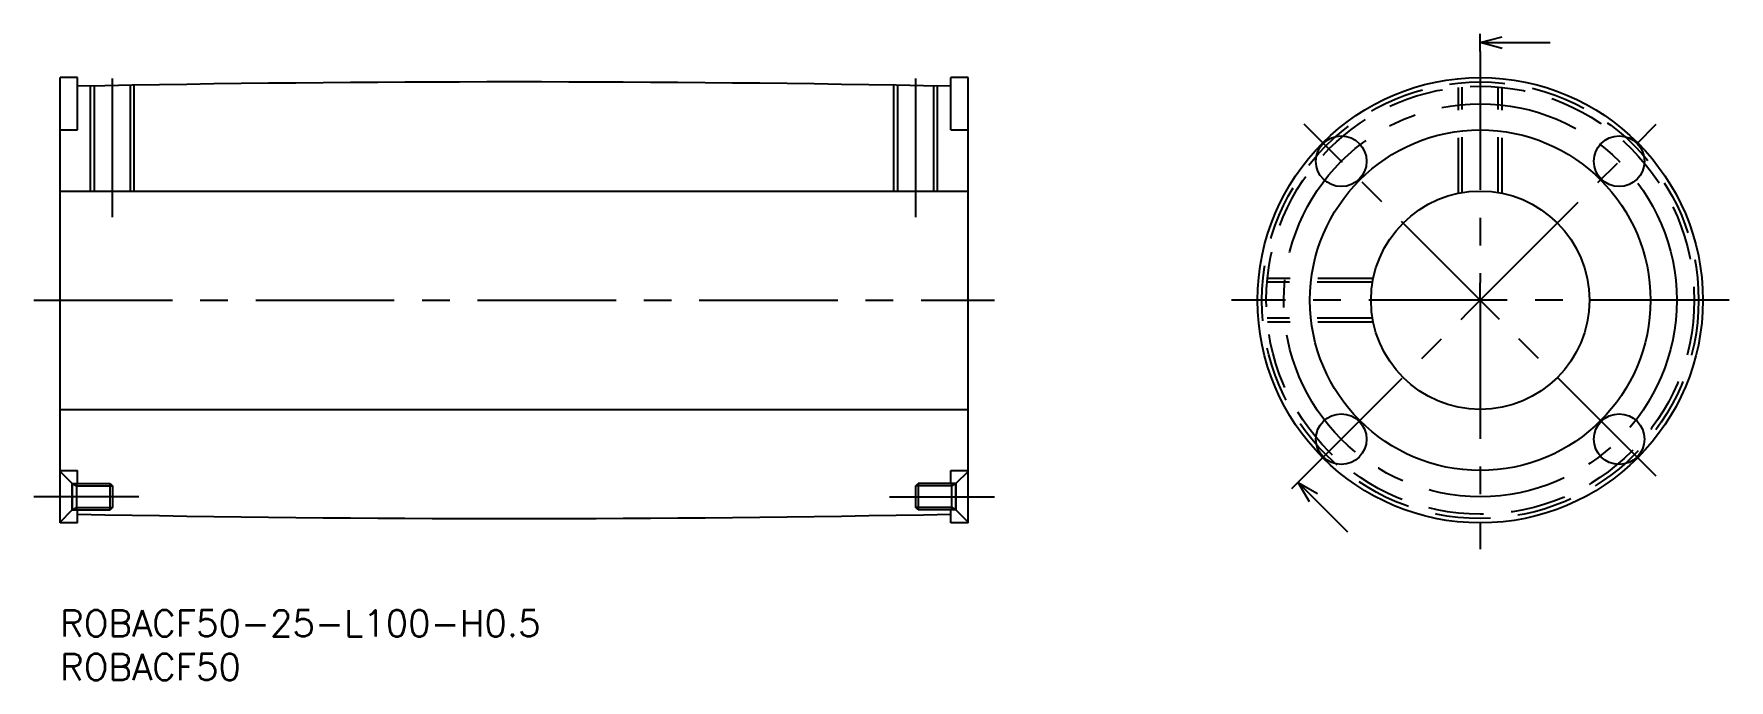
# Model space of a CAD drawing. Extents: x -3 to 191, y -8 to 66.
import ezdxf

# ---------------------------------------------------------------- set-up
doc = ezdxf.new("R2010")
doc.units = 0
doc.header["$LTSCALE"] = 0.5
doc.linetypes.add('CENTER', pattern=[50.8, 31.75, -6.35, 6.35, -6.35])
doc.linetypes.add('DASHED', pattern=[19.05, 12.7, -6.35])
doc.layers.get('0').update_dxf_attribs({"linetype": 'CONTINUOUS'})
for name, color, linetype in [('MSM_CENTER', 1, 'CENTER'), ('MSM_CONTINUOUS', 7, 'CONTINUOUS'), ('MSM_DASHED', 4, 'DASHED'), ('MSM_NARROW', 5, 'CONTINUOUS'), ('MSM_PART_NUMBER', 7, 'CONTINUOUS')]:
    doc.layers.add(name, color=color, linetype=linetype)
doc.styles.get("Standard").update_dxf_attribs({"font": 'txt.shx', "height": 3, "bigfont": 'bigfont.shx'})

msp = doc.modelspace()

# ---------------------------------------------------------------- linework, layer by layer
at = {"color": 0, "linetype": 'BYBLOCK'}
for p, q in [((162.64, 65), (165.14, 65.67)), ((165.14, 64.33), (162.64, 65)), ((162.64, 65), (170.64, 65)), ((143.07, 12.4), (141.78, 14.64)), ((141.78, 14.64), (144.02, 13.35)), ((141.78, 14.64), (147.44, 8.98))]:
    msp.add_line(p, q, dxfattribs=at)
for p, q in [((0, 10), (0, 61)), ((2, 61), (0, 61)), ((2, 55), (2, 61)), ((104, 61), (102, 61)), ((102, 55), (102, 61)), ((104, 10), (104, 61)), ((2, 14.5), (2, 16)), ((102, 14.5), (102, 16)), ((2, 10), (0, 10)), ((2, 10), (2, 11.5)), ((102, 10), (102, 11.5)), ((104, 10), (102, 10))]:
    msp.add_line(p, q)
for centre, radius in [((162.64, 35.5), 25.5), ((162.64, 35.5), 19.5), ((146.73, 51.41), 2.9), ((178.55, 51.41), 2.9), ((162.64, 35.5), 12.5), ((146.73, 19.59), 2.9), ((178.55, 19.59), 2.9)]:
    msp.add_circle(centre, radius)
for centre, start, end in [((52, -2439.75), 88.85412, 91.14588), ((52, 2510.75), 268.85412, 271.14588)]:
    msp.add_arc(centre, 2500.25, start, end)
at = {"layer": 'MSM_CENTER'}
for p, q in [((6, 45), (6, 63.08)), ((98, 45), (98, 63.08)), ((162.64, 64), (162.64, 37.5)), ((182.79, 15.35), (142.49, 55.65)), ((162.64, 35.5), (182.79, 55.65)), ((-3, 35.5), (107, 35.5)), ((191.14, 35.5), (134.14, 35.5)), ((162.64, 35.5), (162.64, 7)), ((142.49, 15.35), (161.23, 34.09)), ((9, 13), (-3, 13)), ((95, 13), (107, 13))]:
    msp.add_line(p, q, dxfattribs=at)
msp.add_circle((162.64, 35.5), 22.5, dxfattribs=at)
at = {"layer": 'MSM_CONTINUOUS'}
for p, q in [((162.64, 64), (162.64, 66)), ((3.93, 48), (3.93, 60.04)), ((8.07, 48), (8.07, 60.11)), ((95.93, 48), (95.93, 60.11)), ((100.07, 48), (100.07, 60.04)), ((0, 55), (2, 55)), ((102, 55), (104, 55)), ((0, 48), (104, 48)), ((162.64, 35.5), (162.64, 37.5)), ((161.23, 34.09), (162.64, 35.5)), ((0, 23), (104, 23)), ((0, 16), (2, 16)), ((0, 15.9), (1.4, 14.5)), ((102, 16), (104, 16)), ((104, 15.9), (102.6, 14.5)), ((1.4, 11.5), (1.4, 14.5)), ((1.4, 14.5), (1.4, 11.5)), ((1.4, 14.5), (5.73, 14.5)), ((1.87, 14.5), (1.87, 11.5)), ((5.73, 11.5), (5.73, 14.5)), ((5.73, 14.5), (6, 14.23)), ((6, 14.23), (6, 11.77)), ((98, 14.23), (98.27, 14.5)), ((98, 11.77), (98, 14.23)), ((98.27, 14.5), (98.27, 11.5)), ((102.6, 14.5), (98.27, 14.5)), ((102.13, 11.5), (102.13, 14.5)), ((102.6, 11.5), (102.6, 14.5)), ((102.6, 14.5), (102.6, 11.5)), ((102.6, 11.5), (102.6, 14.5)), ((141.07, 13.93), (142.49, 15.35)), ((6, 11.77), (5.73, 11.5)), ((98.27, 11.5), (98, 11.77)), ((0, 10.1), (1.4, 11.5)), ((1.4, 11.5), (5.73, 11.5)), ((102.6, 11.5), (98.27, 11.5)), ((104, 10.1), (102.6, 11.5))]:
    msp.add_line(p, q, dxfattribs=at)
at = {"layer": 'MSM_DASHED'}
for p, q in [((160.14, 47.75), (160.14, 59.87)), ((160.57, 47.83), (160.57, 59.91)), ((164.71, 47.83), (164.71, 59.91)), ((165.14, 47.75), (165.14, 59.87)), ((150.31, 37.57), (138.23, 37.57)), ((150.39, 38), (138.27, 38)), ((150.31, 33.43), (138.23, 33.43)), ((150.39, 33), (138.27, 33))]:
    msp.add_line(p, q, dxfattribs=at)
for radius in [25, 24.5]:
    msp.add_circle((162.64, 35.5), radius, dxfattribs=at)
at = {"layer": 'MSM_NARROW'}
for p, q in [((3.5, 48), (3.5, 60.03)), ((8.5, 48), (8.5, 60.12)), ((95.5, 48), (95.5, 60.12)), ((100.5, 48), (100.5, 60.03)), ((1.4, 14.5), (1.87, 14.23)), ((1.87, 14.23), (6, 14.23)), ((102.13, 14.23), (98, 14.23)), ((102.6, 14.5), (102.13, 14.23)), ((1.4, 11.5), (1.87, 11.77)), ((1.87, 11.77), (6, 11.77)), ((102.13, 11.77), (98, 11.77)), ((102.6, 11.5), (102.13, 11.77))]:
    msp.add_line(p, q, dxfattribs=at)

# ---------------------------------------------------------------- texts
at = {"layer": 'MSM_PART_NUMBER', "linetype": 'CONTINUOUS'}
for s, p in [('ROBACF50-25-L100-H0.5', (0, -3)), ('ROBACF50', (0, -8))]:
    msp.add_text(s, height=3, dxfattribs=at).set_placement(p)

doc.saveas('drawing.dxf')
